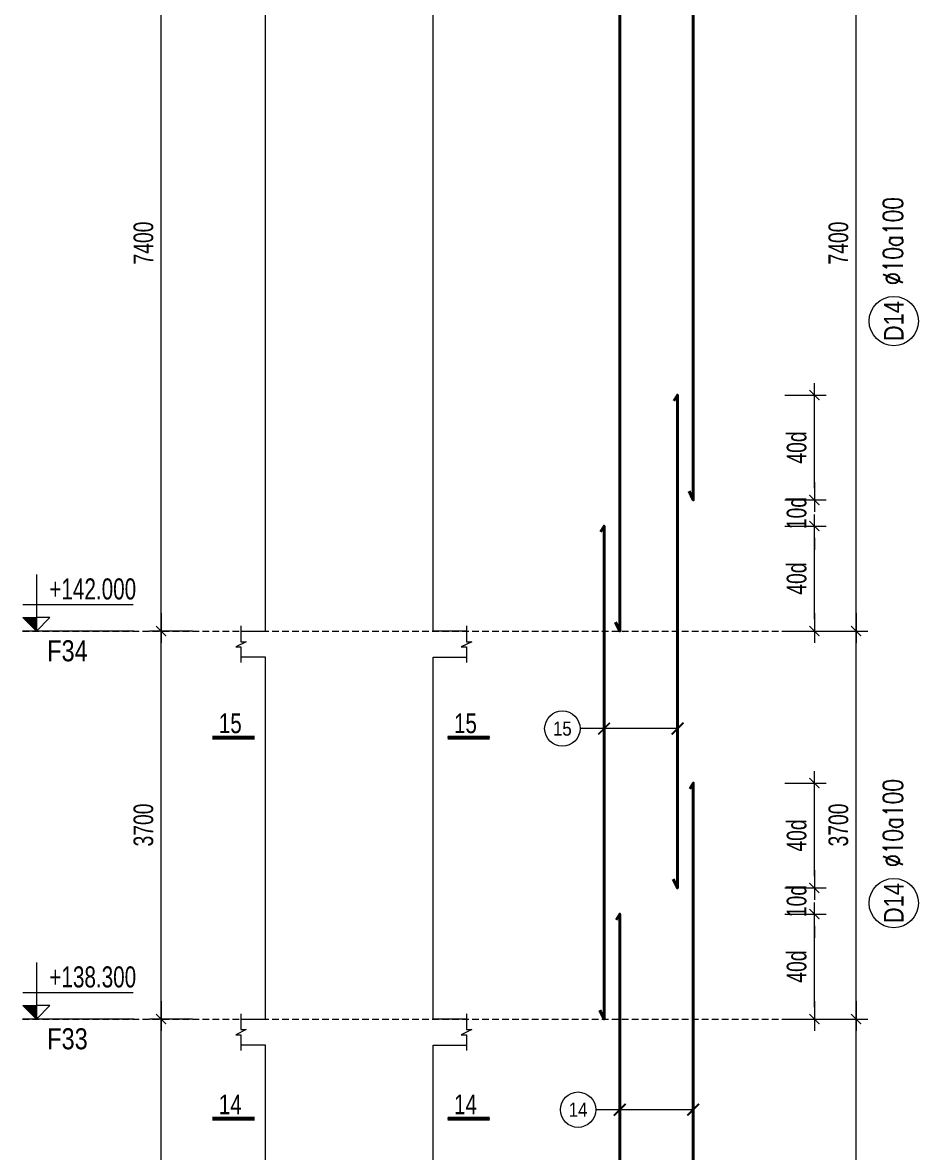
# Model space of a CAD drawing. Header units: millimetres. Extents: x 415878 to 795945, y 85573 to 378758.
# Drawn here: x 636851 to 645394, y 353647 to 364421 of the extents above; entities that cross this region are included whole.
import ezdxf
from ezdxf.enums import TextEntityAlignment as Align
from ezdxf.xclip import XClip

# ---------------------------------------------------------------- set-up
doc = ezdxf.new("R2010")
doc.units = ezdxf.units.MM
doc.linetypes.add('DASHED2', pattern=[9.524999999999999, 6.35, -3.175])
doc.layers.get('0').update_dxf_attribs({"lineweight": 20})
doc.layers.get('Defpoints').update_dxf_attribs({"color": 151, "lineweight": 9})
for name, color, linetype, lineweight in [('NDC_S_ANNO', 7, 'Continuous', 20), ('NDC_S_CONTINUOUS', 3, 'Continuous', 20), ('NDC_S_DIM', 1, 'Continuous', 15), ('NDC_S_ENG TITLE', 3, 'Continuous', 20), ('NDC_S_HATCH MATERIAL', 8, 'Continuous', 13), ('NDC_S_LEADER', 1, 'Continuous', 15), ('NDC_S_REBAR NO.', 7, 'Continuous', 20), ('NDC_S_REBAR NO. BOX', 1, 'Continuous', 9), ('NDC_S_STIRRUP', 4, 'Continuous', 40), ('NDC_S_TEXT SYMBOL', 7, 'Continuous', 20), ('NDC_S_VN TEXT', 7, 'Continuous', 20)]:
    doc.layers.add(name, color=color, linetype=linetype, lineweight=lineweight)
doc.styles.add('NDC_ANNO', font='', dxfattribs={"width": 0.8})
doc.styles.add('NDC_ARIAL', font='arial.ttf', dxfattribs={"width": 0.85})
doc.styles.add('NDC_DIM', font='', dxfattribs={"width": 0.75})
doc.styles.add('NDC_ROMANS', font='romans.shx', dxfattribs={"width": 0.7})
doc.styles.add('NDC_VIE TXT', font='arial.ttf', dxfattribs={"width": 0.8})
doc.styles.get('NDC_ANNO').set_extended_font_data('Dotum')
doc.styles.get('NDC_DIM').set_extended_font_data('Dotum')
doc.dimstyles.new('NDC_dim_75', dxfattribs={"dimscale": 75, "dimtxt": 2.5, "dimasz": 1.5, "dimexe": 1.5, "dimexo": 2.5, "dimgap": 1, "dimtad": 1, "dimdec": 0, "dimzin": 0, "dimdsep": 46, "dimtxsty": 'NDC_DIM', "dimblk": 'DIMMARK', "dimcen": 0.09, "dimdle": 1.2, "dimclrd": 1, "dimclre": 1, "dimclrt": 3, "dimadec": 0, "dimazin": 0, "dimtfac": 1, "dimtdec": 0, "dimtix": 1, "dimtofl": 0, "dimtmove": 0, "dimatfit": 3, "dimfxl": 8, "dimfxlon": 1, "dimtolj": 1, "dimtzin": 0, "dimarcsym": 0})

# ---------------------------------------------------------------- blocks, each defined once
blk = doc.blocks.new('DIMMARK')
at = {"layer": 'NDC_S_DIM', "color": 1}
blk.add_line((-1.5, 0), (1, 0), dxfattribs=at)
at = {"layer": 'NDC_S_DIM', "color": 2, "const_width": 0.1}
blk.add_lwpolyline([(-0.4242640687119285, -0.4242640687119285), (0.4242640687119285, 0.4242640687119285)], dxfattribs=at)
blk = doc.blocks.new('*D840')
at = {"layer": 'Defpoints', "color": 0, "transparency": 16777216}
for p in [(417199.4336846817, 239629.3984995254), (417684.4834177055, 239629.3984995254), (417461.7399424273, 235929.3984995254)]:
    blk.add_point(p, dxfattribs=at)
at = {"layer": 'NDC_S_HATCH MATERIAL', "color": 1, "lineweight": -2, "transparency": 16777216}
for p, q in [((417496.9834177055, 239629.3984995254), (417086.9336846817, 239629.3984995254)), ((417199.4336846817, 236041.8984995254), (417199.4336846817, 239516.8984995254)), ((417274.2399424273, 235929.3984995254), (417086.9336846817, 235929.3984995254))]:
    blk.add_line(p, q, dxfattribs=at)
at = {"layer": 'NDC_S_HATCH MATERIAL', "color": 1, "lineweight": -2, "transparency": 16777216, "xscale": 112.5, "yscale": 112.5, "zscale": 112.5}
for p, rotation in [((417199.4336846817, 239629.3984995254), 90), ((417199.4336846817, 235929.3984995254), 270)]:
    blk.add_blockref('DIMMARK', p, dxfattribs=dict(at, rotation=rotation))
at = {"layer": 'NDC_S_HATCH MATERIAL', "color": 3, "transparency": 16777216, "insert": (417030.6836846817, 237779.3984995254), "char_height": 187.5, "attachment_point": 5, "rotation": 90, "style": 'NDC_DIM'}
blk.add_mtext('\\A1;3700', dxfattribs=at)
blk = doc.blocks.new('*D841')
at = {"layer": 'Defpoints', "color": 0, "transparency": 16777216}
for p in [(417199.4336846819, 243329.3984995254), (417684.4834177055, 243329.3984995254), (417684.4834177055, 239629.3984995254)]:
    blk.add_point(p, dxfattribs=at)
at = {"layer": 'NDC_S_HATCH MATERIAL', "color": 1, "lineweight": -2, "transparency": 16777216}
for p, q in [((417496.9834177055, 243329.3984995254), (417086.9336846819, 243329.3984995254)), ((417199.4336846819, 239741.8984995254), (417199.4336846819, 243216.8984995254)), ((417496.9834177055, 239629.3984995254), (417086.9336846819, 239629.3984995254))]:
    blk.add_line(p, q, dxfattribs=at)
at = {"layer": 'NDC_S_HATCH MATERIAL', "color": 1, "lineweight": -2, "transparency": 16777216, "xscale": 112.5, "yscale": 112.5, "zscale": 112.5}
for p, rotation in [((417199.4336846819, 243329.3984995254), 90), ((417199.4336846819, 239629.3984995254), 270)]:
    blk.add_blockref('DIMMARK', p, dxfattribs=dict(at, rotation=rotation))
at = {"layer": 'NDC_S_HATCH MATERIAL', "color": 3, "transparency": 16777216, "insert": (417030.6836846819, 241479.3984995254), "char_height": 187.5, "attachment_point": 5, "rotation": 90, "style": 'NDC_DIM'}
blk.add_mtext('\\A1;3700', dxfattribs=at)
blk = doc.blocks.new('*D842')
at = {"layer": 'Defpoints', "color": 0, "transparency": 16777216}
for p in [(417199.4336846822, 250729.3984995254), (417419.313325933, 250729.3984995254), (417684.4834177055, 243329.3984995254)]:
    blk.add_point(p, dxfattribs=at)
at = {"layer": 'NDC_S_HATCH MATERIAL', "color": 1, "lineweight": -2, "transparency": 16777216}
for p, q in [((417231.813325933, 250729.3984995254), (417086.9336846822, 250729.3984995254)), ((417199.4336846822, 243441.8984995254), (417199.4336846822, 250616.8984995254)), ((417496.9834177055, 243329.3984995254), (417086.9336846822, 243329.3984995254))]:
    blk.add_line(p, q, dxfattribs=at)
at = {"layer": 'NDC_S_HATCH MATERIAL', "color": 1, "lineweight": -2, "transparency": 16777216, "xscale": 112.5, "yscale": 112.5, "zscale": 112.5}
for p, rotation in [((417199.4336846822, 250729.3984995254), 90), ((417199.4336846822, 243329.3984995254), 270)]:
    blk.add_blockref('DIMMARK', p, dxfattribs=dict(at, rotation=rotation))
at = {"layer": 'NDC_S_HATCH MATERIAL', "color": 3, "transparency": 16777216, "insert": (417030.6836846821, 247029.3984995254), "char_height": 187.5, "attachment_point": 5, "rotation": 90, "style": 'NDC_DIM'}
blk.add_mtext('\\A1;7400', dxfattribs=at)
blk = doc.blocks.new('*D911')
at = {"layer": 'Defpoints', "color": 0, "transparency": 16777216}
for p in [(419794.5496749418, 240629.3984995248), (423428.612312774, 240629.3984995248), (419794.5496749418, 239629.3984995249)]:
    blk.add_point(p, dxfattribs=at)
at = {"layer": 'NDC_S_HATCH MATERIAL', "color": 1, "lineweight": -2, "transparency": 16777216}
for p, q in [((423147.362312774, 240629.3984995248), (423541.112312774, 240629.3984995248)), ((423428.612312774, 239741.8984995249), (423428.612312774, 240516.8984995248)), ((423147.362312774, 239629.3984995249), (423541.112312774, 239629.3984995249))]:
    blk.add_line(p, q, dxfattribs=at)
at = {"layer": 'NDC_S_HATCH MATERIAL', "color": 1, "lineweight": -2, "transparency": 16777216, "xscale": 112.5, "yscale": 112.5, "zscale": 112.5}
for p, rotation in [((423428.612312774, 240629.3984995248), 90), ((423428.612312774, 239629.3984995249), 270)]:
    blk.add_blockref('DIMMARK', p, dxfattribs=dict(at, rotation=rotation))
at = {"layer": 'NDC_S_HATCH MATERIAL', "color": 3, "transparency": 16777216, "insert": (423259.8623127739, 240129.3984995249), "char_height": 187.5, "attachment_point": 5, "rotation": 90, "style": 'NDC_DIM'}
blk.add_mtext('\\A1;\\A1;\\A1;40d', dxfattribs=at)
blk = doc.blocks.new('*D912')
at = {"layer": 'Defpoints', "color": 0, "transparency": 16777216}
for p in [(419794.5496749418, 240879.3984995247), (423428.6123127745, 240879.3984995247), (419794.5496749418, 240629.3984995248)]:
    blk.add_point(p, dxfattribs=at)
at = {"layer": 'NDC_S_HATCH MATERIAL', "color": 1, "lineweight": -2, "transparency": 16777216}
for p, q in [((423428.6123127745, 240991.8984995247), (423428.6123127745, 241104.3984995247)), ((423147.3623127745, 240879.3984995247), (423541.1123127745, 240879.3984995247)), ((423147.3623127745, 240629.3984995248), (423541.1123127745, 240629.3984995248)), ((423428.6123127745, 240516.8984995248), (423428.6123127745, 240404.3984995248))]:
    blk.add_line(p, q, dxfattribs=at)
at = {"layer": 'NDC_S_HATCH MATERIAL', "color": 1, "lineweight": -2, "transparency": 16777216, "xscale": 112.5, "yscale": 112.5, "zscale": 112.5}
for p, rotation in [((423428.6123127745, 240879.3984995247), 270), ((423428.6123127745, 240629.3984995248), 90)]:
    blk.add_blockref('DIMMARK', p, dxfattribs=dict(at, rotation=rotation))
at = {"layer": 'NDC_S_HATCH MATERIAL', "color": 3, "transparency": 16777216, "insert": (423259.8623127744, 240754.3984995248), "char_height": 187.5, "attachment_point": 5, "rotation": 90, "style": 'NDC_DIM'}
blk.add_mtext('\\A1;\\A1;\\A1;10d', dxfattribs=at)
blk = doc.blocks.new('*D913')
at = {"layer": 'Defpoints', "color": 0, "transparency": 16777216}
for p in [(419794.5496749418, 241879.3984995247), (423428.6123127749, 241879.3984995247), (419794.5496749418, 240879.3984995247)]:
    blk.add_point(p, dxfattribs=at)
at = {"layer": 'NDC_S_HATCH MATERIAL', "color": 1, "lineweight": -2, "transparency": 16777216}
for p, q in [((423147.3623127749, 241879.3984995247), (423541.1123127749, 241879.3984995247)), ((423428.6123127749, 240991.8984995247), (423428.6123127749, 241766.8984995247)), ((423147.3623127749, 240879.3984995247), (423541.1123127749, 240879.3984995247))]:
    blk.add_line(p, q, dxfattribs=at)
at = {"layer": 'NDC_S_HATCH MATERIAL', "color": 1, "lineweight": -2, "transparency": 16777216, "xscale": 112.5, "yscale": 112.5, "zscale": 112.5}
for p, rotation in [((423428.6123127749, 241879.3984995247), 90), ((423428.6123127749, 240879.3984995247), 270)]:
    blk.add_blockref('DIMMARK', p, dxfattribs=dict(at, rotation=rotation))
at = {"layer": 'NDC_S_HATCH MATERIAL', "color": 3, "transparency": 16777216, "insert": (423259.8623127749, 241379.3984995248), "char_height": 187.5, "attachment_point": 5, "rotation": 90, "style": 'NDC_DIM'}
blk.add_mtext('\\A1;\\A1;\\A1;40d', dxfattribs=at)
blk = doc.blocks.new('*D914')
at = {"layer": 'Defpoints', "color": 0, "transparency": 16777216}
for p in [(419794.5496749418, 244329.3984995252), (423428.6123127747, 244329.3984995252), (419794.5496749418, 243329.3984995254)]:
    blk.add_point(p, dxfattribs=at)
at = {"layer": 'NDC_S_HATCH MATERIAL', "color": 1, "lineweight": -2, "transparency": 16777216}
for p, q in [((423147.3623127747, 244329.3984995252), (423541.1123127747, 244329.3984995252)), ((423428.6123127747, 243441.8984995254), (423428.6123127747, 244216.8984995252)), ((423147.3623127747, 243329.3984995254), (423541.1123127747, 243329.3984995254))]:
    blk.add_line(p, q, dxfattribs=at)
at = {"layer": 'NDC_S_HATCH MATERIAL', "color": 1, "lineweight": -2, "transparency": 16777216, "xscale": 112.5, "yscale": 112.5, "zscale": 112.5}
for p, rotation in [((423428.6123127747, 244329.3984995252), 90), ((423428.6123127747, 243329.3984995254), 270)]:
    blk.add_blockref('DIMMARK', p, dxfattribs=dict(at, rotation=rotation))
at = {"layer": 'NDC_S_HATCH MATERIAL', "color": 3, "transparency": 16777216, "insert": (423259.8623127746, 243829.3984995254), "char_height": 187.5, "attachment_point": 5, "rotation": 90, "style": 'NDC_DIM'}
blk.add_mtext('\\A1;\\A1;\\A1;40d', dxfattribs=at)
blk = doc.blocks.new('*D915')
at = {"layer": 'Defpoints', "color": 0, "transparency": 16777216}
for p in [(419794.5496749418, 244579.3984995252), (423428.6123127752, 244579.3984995252), (419794.5496749418, 244329.3984995252)]:
    blk.add_point(p, dxfattribs=at)
at = {"layer": 'NDC_S_HATCH MATERIAL', "color": 1, "lineweight": -2, "transparency": 16777216}
for p, q in [((423428.6123127752, 244691.8984995252), (423428.6123127752, 244804.3984995252)), ((423147.3623127752, 244579.3984995252), (423541.1123127752, 244579.3984995252)), ((423147.3623127752, 244329.3984995252), (423541.1123127752, 244329.3984995252)), ((423428.6123127752, 244216.8984995252), (423428.6123127752, 244104.3984995252))]:
    blk.add_line(p, q, dxfattribs=at)
at = {"layer": 'NDC_S_HATCH MATERIAL', "color": 1, "lineweight": -2, "transparency": 16777216, "xscale": 112.5, "yscale": 112.5, "zscale": 112.5}
for p, rotation in [((423428.6123127752, 244579.3984995252), 270), ((423428.6123127752, 244329.3984995252), 90)]:
    blk.add_blockref('DIMMARK', p, dxfattribs=dict(at, rotation=rotation))
at = {"layer": 'NDC_S_HATCH MATERIAL', "color": 3, "transparency": 16777216, "insert": (423259.8623127751, 244454.3984995253), "char_height": 187.5, "attachment_point": 5, "rotation": 90, "style": 'NDC_DIM'}
blk.add_mtext('\\A1;\\A1;\\A1;10d', dxfattribs=at)
blk = doc.blocks.new('*D916')
at = {"layer": 'Defpoints', "color": 0, "transparency": 16777216}
for p in [(419794.5496749418, 245579.3984995252), (423428.6123127756, 245579.3984995252), (419794.5496749418, 244579.3984995252)]:
    blk.add_point(p, dxfattribs=at)
at = {"layer": 'NDC_S_HATCH MATERIAL', "color": 1, "lineweight": -2, "transparency": 16777216}
for p, q in [((423147.3623127756, 245579.3984995252), (423541.1123127756, 245579.3984995252)), ((423428.6123127756, 244691.8984995252), (423428.6123127756, 245466.8984995252)), ((423147.3623127756, 244579.3984995252), (423541.1123127756, 244579.3984995252))]:
    blk.add_line(p, q, dxfattribs=at)
at = {"layer": 'NDC_S_HATCH MATERIAL', "color": 1, "lineweight": -2, "transparency": 16777216, "xscale": 112.5, "yscale": 112.5, "zscale": 112.5}
for p, rotation in [((423428.6123127756, 245579.3984995252), 90), ((423428.6123127756, 244579.3984995252), 270)]:
    blk.add_blockref('DIMMARK', p, dxfattribs=dict(at, rotation=rotation))
at = {"layer": 'NDC_S_HATCH MATERIAL', "color": 3, "transparency": 16777216, "insert": (423259.8623127756, 245079.3984995253), "char_height": 187.5, "attachment_point": 5, "rotation": 90, "style": 'NDC_DIM'}
blk.add_mtext('\\A1;\\A1;\\A1;40d', dxfattribs=at)
blk = doc.blocks.new('*D954')
at = {"layer": 'Defpoints', "color": 0, "transparency": 16777216}
for p in [(419794.5496749418, 239629.3984995254), (423826.994722295, 239629.3984995254), (419794.5496749418, 235929.3984995257)]:
    blk.add_point(p, dxfattribs=at)
at = {"layer": 'NDC_S_VN TEXT', "color": 1, "lineweight": -2, "transparency": 16777216}
for p, q in [((423545.744722295, 239629.3984995254), (423939.494722295, 239629.3984995254)), ((423826.994722295, 236041.8984995257), (423826.994722295, 239516.8984995254)), ((423545.744722295, 235929.3984995257), (423939.494722295, 235929.3984995257))]:
    blk.add_line(p, q, dxfattribs=at)
at = {"layer": 'NDC_S_VN TEXT', "color": 1, "lineweight": -2, "transparency": 16777216, "xscale": 112.5, "yscale": 112.5, "zscale": 112.5}
for p, rotation in [((423826.994722295, 239629.3984995254), 90), ((423826.994722295, 235929.3984995257), 270)]:
    blk.add_blockref('DIMMARK', p, dxfattribs=dict(at, rotation=rotation))
at = {"layer": 'NDC_S_VN TEXT', "color": 3, "transparency": 16777216, "insert": (423658.244722295, 237779.3984995256), "char_height": 187.5, "attachment_point": 5, "rotation": 90, "style": 'NDC_DIM'}
blk.add_mtext('\\A1;3700', dxfattribs=at)
blk = doc.blocks.new('*D955')
at = {"layer": 'Defpoints', "color": 0, "transparency": 16777216}
for p in [(419794.5496749418, 243329.3984995254), (423826.9947222953, 243329.3984995254), (419794.5496749418, 239629.3984995254)]:
    blk.add_point(p, dxfattribs=at)
at = {"layer": 'NDC_S_VN TEXT', "color": 1, "lineweight": -2, "transparency": 16777216}
for p, q in [((423545.7447222953, 243329.3984995254), (423939.4947222953, 243329.3984995254)), ((423826.9947222953, 239741.8984995254), (423826.9947222953, 243216.8984995254)), ((423545.7447222953, 239629.3984995254), (423939.4947222953, 239629.3984995254))]:
    blk.add_line(p, q, dxfattribs=at)
at = {"layer": 'NDC_S_VN TEXT', "color": 1, "lineweight": -2, "transparency": 16777216, "xscale": 112.5, "yscale": 112.5, "zscale": 112.5}
for p, rotation in [((423826.9947222953, 243329.3984995254), 90), ((423826.9947222953, 239629.3984995254), 270)]:
    blk.add_blockref('DIMMARK', p, dxfattribs=dict(at, rotation=rotation))
at = {"layer": 'NDC_S_VN TEXT', "color": 3, "transparency": 16777216, "insert": (423658.2447222952, 241479.3984995254), "char_height": 187.5, "attachment_point": 5, "rotation": 90, "style": 'NDC_DIM'}
blk.add_mtext('\\A1;3700', dxfattribs=at)
blk = doc.blocks.new('*D956')
at = {"layer": 'Defpoints', "color": 0, "transparency": 16777216}
for p in [(419794.5496749418, 250729.3984995254), (423826.9947222955, 250729.3984995254), (419794.5496749418, 243329.3984995254)]:
    blk.add_point(p, dxfattribs=at)
at = {"layer": 'NDC_S_VN TEXT', "color": 1, "lineweight": -2, "transparency": 16777216}
for p, q in [((423545.7447222955, 250729.3984995254), (423939.4947222955, 250729.3984995254)), ((423826.9947222955, 243441.8984995254), (423826.9947222955, 250616.8984995254)), ((423545.7447222955, 243329.3984995254), (423939.4947222955, 243329.3984995254))]:
    blk.add_line(p, q, dxfattribs=at)
at = {"layer": 'NDC_S_VN TEXT', "color": 1, "lineweight": -2, "transparency": 16777216, "xscale": 112.5, "yscale": 112.5, "zscale": 112.5}
for p, rotation in [((423826.9947222955, 250729.3984995254), 90), ((423826.9947222955, 243329.3984995254), 270)]:
    blk.add_blockref('DIMMARK', p, dxfattribs=dict(at, rotation=rotation))
at = {"layer": 'NDC_S_VN TEXT', "color": 3, "transparency": 16777216, "insert": (423658.2447222954, 247029.3984995254), "char_height": 187.5, "attachment_point": 5, "rotation": 90, "style": 'NDC_DIM'}
blk.add_mtext('\\A1;7400', dxfattribs=at)
blk = doc.blocks.new('CD')
at = {"layer": 'NDC_S_ANNO'}
blk.add_hatch(color=3, dxfattribs=at).paths.add_polyline_path([(5.820766091346741e-10, 159.6954857552046), (-161.2010908627417, 159.6954857552046), (5.820766091346741e-10, -5.529727786779404e-10)])
at = {"layer": 'NDC_S_ANNO', "ltscale": 50}
h = blk.add_hatch(dxfattribs=at)
h.set_pattern_fill('ANSI31', color=256, scale=140.6250541793833, style=0)
h.set_pattern_definition([(45, (5.820766091346741e-10, 0), (-315.7122508925224, 315.7122508925224), [])])
h.paths.add_polyline_path([(5.820766091346741e-10, 159.6954857552046), (5.820766091346741e-10, -5.529727786779404e-10), (161.2010908930097, 159.6954857552046)])
for p, q in [((-159.2704896852956, 314.0833880473947), (1146.947077315999, 314.0833880473947)), ((1156.125648126763, 0), (-163.8695725132129, 0))]:
    blk.add_line(p, q, dxfattribs=at)
for points in [[(5.820766091346741e-10, 669.4950748638657), (5.820766091346741e-10, -5.529727786779404e-10)], [(5.820766091346741e-10, -5.529727786779404e-10), (-161.2010908627417, 159.6954857552046), (5.820766091346741e-10, 159.6954857552046)], [(5.820766091346741e-10, -5.529727786779404e-10), (161.2010908930097, 159.6954857552046), (5.820766091346741e-10, 159.6954857552046)]]:
    blk.add_lwpolyline(points, dxfattribs=at)
at = {"layer": 'NDC_S_TEXT SYMBOL', "color": 3, "style": 'NDC_DIM', "width": 0.7}
blk.add_attdef('COT', (153.9534816145897, 374.6377722059842), '', height=250, dxfattribs=at)
blk = doc.blocks.new('*U25')
at = {"layer": 'NDC_S_ANNO', "color": 0, "linetype": 'ByBlock', "lineweight": -2}
blk.add_line((-4.357142640116527, 0.002997111644365447), (1.000000217026004, 0.002999782974066001), dxfattribs=at)
at = {"layer": 'NDC_S_ANNO', "ltscale": 0.005, "const_width": 0.5}
blk.add_lwpolyline([(1.000000217026004, 0.002999782974066001), (-4.357142640116527, 0.002997111644365447)], dxfattribs=at)
at = {"layer": 'NDC_S_TEXT SYMBOL', "linetype": 'ByBlock', "lineweight": -2, "style": 'NDC_ANNO', "width": 0.8}
blk.add_attdef('DETAIL', text='', height=2.5, dxfattribs=at).set_placement((-0.635006858396082, 1.824862175366434), align=Align.MIDDLE_RIGHT)
blk = doc.blocks.new('*U26')
at = {"layer": 'NDC_S_ANNO', "color": 0, "linetype": 'ByBlock', "lineweight": -2}
blk.add_line((1.000000217026004, 0.002997111644368654), (-4.357142640116527, 0.002999782974062794), dxfattribs=at)
at = {"layer": 'NDC_S_ANNO', "ltscale": 0.005, "const_width": 0.5}
blk.add_lwpolyline([(1.000000217026004, 0.002999782974066001), (-4.357142640116527, 0.002997111644365447)], dxfattribs=at)
at = {"layer": 'NDC_S_TEXT SYMBOL', "linetype": 'ByBlock', "lineweight": -2, "style": 'NDC_ANNO', "width": 0.8}
blk.add_attdef('DETAIL', text='', height=2.5, dxfattribs=at).set_placement((-0.635006858396082, 1.824862175366434), align=Align.MIDDLE_RIGHT)
blk = doc.blocks.new('MATDUNGCOTC1')
at = {"layer": 'NDC_S_CONTINUOUS'}
for points in [[(417960.0416941411, 243329.3984995254), (418194.5496749418, 243329.3984995254), (418194.5496749418, 250479.3984995254), (417960.0416941411, 250479.3984995254)], [(420110.6740962226, 243329.3984995254), (419794.5496749418, 243329.3984995254), (419794.5496749418, 250479.3984995254), (420110.6740962226, 250479.3984995254)], [(417960.0416941411, 239629.3984995254), (418194.5496749418, 239629.3984995254), (418194.5496749418, 243079.3984995254), (417960.0416941411, 243079.3984995254)], [(420110.6740962226, 239629.3984995254), (419794.5496749418, 239629.3984995254), (419794.5496749418, 243079.3984995254), (420110.6740962226, 243079.3984995254)], [(417960.0416941411, 235929.3984995254), (418194.5496749418, 235929.3984995254), (418194.5496749418, 239379.3984995254), (417960.0416941411, 239379.3984995254)], [(420110.6740962226, 235929.3984995254), (419794.5496749418, 235929.3984995254), (419794.5496749418, 239379.3984995254), (420110.6740962226, 239379.3984995254)]]:
    blk.add_lwpolyline(points, dxfattribs=at)
at = {"layer": 'NDC_S_DIM', "ltscale": 40}
for points in [[(417960.0416941411, 243377.9441372676), (417960.0416941411, 243227.9441372676), (418010.0416941411, 243227.9441372676), (417910.0416941411, 243177.9441372676), (417960.0416941411, 243177.9441372676), (417960.0416941411, 243027.9441372676)], [(420110.6740962226, 243377.9441372676), (420110.6740962226, 243227.9441372676), (420160.6740962226, 243227.9441372676), (420060.6740962226, 243177.9441372676), (420110.6740962226, 243177.9441372676), (420110.6740962226, 243027.9441372676)], [(417960.0416941411, 239677.9441372676), (417960.0416941411, 239527.9441372676), (418010.0416941411, 239527.9441372676), (417910.0416941411, 239477.9441372676), (417960.0416941411, 239477.9441372676), (417960.0416941411, 239327.9441372676)], [(420110.6740962226, 239677.9441372676), (420110.6740962226, 239527.9441372676), (420160.6740962226, 239527.9441372676), (420060.6740962226, 239477.9441372676), (420110.6740962226, 239477.9441372676), (420110.6740962226, 239327.9441372676)]]:
    blk.add_lwpolyline(points, dxfattribs=at)
at = {"layer": 'NDC_S_HATCH MATERIAL', "linetype": 'DASHED2', "ltscale": 10}
for p, q in [((415877.8793179487, 243329.3984995254), (423147.3623127794, 243329.3984995254)), ((415877.8793179487, 239629.3984995254), (423147.3623127794, 239629.3984995254))]:
    blk.add_line(p, q, dxfattribs=at)
at = {"layer": 'NDC_S_LEADER', "ltscale": 0.005}
for centre in [(421025.2516528947, 242398.8667654694), (421175.2516528948, 238764.6761792588)]:
    blk.add_circle(centre, 168.749999999483, dxfattribs=at)
at = {"layer": 'NDC_S_REBAR NO. BOX'}
for centre in [(424185.8370340263, 246285.337953659), (424185.8370340261, 240735.337953659)]:
    blk.add_circle(centre, 234.8327636705481, dxfattribs=at)
at = {"layer": 'NDC_S_STIRRUP'}
for points in [[(422233.186770024, 244662.8430402951), (422273.186770024, 244579.3984995217), (422273.186770025, 252979.3984995218), (422239.6509448984, 252924.5513283219)], [(421533.186770024, 243412.8430402988), (421573.186770024, 243329.3984995254), (421573.186770025, 251729.3984995219), (421539.6509448984, 251674.551328322)], [(422083.1867700224, 240962.8430402989), (422123.1867700224, 240879.3984995255), (422123.1867700226, 245579.3984995217), (422089.6509448961, 245524.5513283218)], [(421383.1867700224, 239712.8430402988), (421423.1867700224, 239629.3984995254), (421423.1867700226, 244329.3984995218), (421389.6509448961, 244274.5513283219)], [(422233.1867700223, 233562.8430402988), (422273.1867700223, 233479.3984995254), (422273.1867700234, 241879.3984995255), (422239.6509448969, 241824.5513283256)], [(421533.1867700223, 232312.8430403025), (421573.1867700223, 232229.3984995291), (421573.1867700234, 240629.3984995256), (421539.6509448969, 240574.5513283257)]]:
    blk.add_lwpolyline(points, dxfattribs=at)
at = {"layer": 'NDC_S_DIM'}
ref = blk.add_blockref('CD', (416009.5602244331, 243329.3984995254), dxfattribs=dict(at, xscale=0.8035714285714284, yscale=0.8035714285714284, zscale=0.8035714285714284))
ref.add_attrib('COT', '+142.000', (416133.2728435877, 243630.4467093337), dxfattribs={"layer": '0', "color": 3, "height": 200.8928571428572, "style": 'NDC_DIM', "width": 0.75})
at = {"layer": 'NDC_S_DIM', "color": 2, "xscale": 75, "yscale": 75, "zscale": 75}
for name, p, values in [('*U25', (418015.2398956332, 242312.3198913932), {'DETAIL': '15'}), ('*U26', (420257.7560968006, 242312.3200116031), {'DETAIL': '15'}), ('*U25', (418015.2398956332, 238678.1293051826), {'DETAIL': '14'}), ('*U26', (420257.7560968006, 238678.1294253925), {'DETAIL': '14'})]:
    blk.add_blockref(name, p, dxfattribs=at).add_auto_attribs(values)
at = {"layer": 'NDC_S_DIM'}
ref = blk.add_blockref('CD', (416009.5602244331, 239629.3984995254), dxfattribs=dict(at, xscale=0.8035714285714284, yscale=0.8035714285714284, zscale=0.8035714285714284))
ref.add_attrib('COT', '+138.300', (416133.2728435877, 239930.4467093337), dxfattribs={"layer": '0', "color": 3, "height": 200.8928571428572, "style": 'NDC_DIM', "width": 0.75})
at = {"layer": 'NDC_S_ENG TITLE', "ltscale": 3, "style": 'NDC_ROMANS', "width": 0.75}
for p in [(424270.9152393076, 246629.6129162932), (424270.9152393074, 241079.6129162932)]:
    blk.add_text('%%C10a100', height=187.5, rotation=90, dxfattribs=at).set_placement(p)
at = {"layer": 'NDC_S_REBAR NO.', "style": 'NDC_ARIAL', "width": 0.8}
for p in [(424185.8370340263, 246285.337953659), (424185.8370340261, 240735.337953659)]:
    blk.add_text('D14', height=187.5, rotation=90, dxfattribs=at).set_placement(p, align=Align.MIDDLE_CENTER)
at = {"layer": 'NDC_S_VN TEXT', "style": 'NDC_VIE TXT', "width": 0.8}
for s, p in [('F34', (416112.2991454075, 243140.9813457644)), ('F33', (416112.2991454075, 239440.9813457644))]:
    blk.add_text(s, height=200.8928571428571, dxfattribs=at).set_placement(p, align=Align.MIDDLE_LEFT)
at = {"layer": 'NDC_S_VN TEXT', "style": 'NDC_ARIAL', "width": 0.85}
for s, p in [('15', (421025.2516528947, 242398.8667654694)), ('14', (421175.2516528948, 238764.6761792588))]:
    blk.add_text(s, height=134.9999999995864, dxfattribs=at).set_placement(p, align=Align.MIDDLE_CENTER)
at = {"layer": 'NDC_S_HATCH MATERIAL'}
for base, p1, p2, picture, middle in [((417199.4336846822, 250729.3984995254), (417684.4834177055, 243329.3984995254), (417419.313325933, 250729.3984995254), '*D842', (417030.6836846821, 247029.3984995254)), ((417199.4336846819, 243329.3984995254), (417684.4834177055, 239629.3984995254), (417684.4834177055, 243329.3984995254), '*D841', (417030.6836846819, 241479.3984995254)), ((417199.4336846817, 239629.3984995254), (417461.7399424273, 235929.3984995254), (417684.4834177055, 239629.3984995254), '*D840', (417030.6836846817, 237779.3984995254))]:
    dim = blk.add_linear_dim(base=base, p1=p1, p2=p2, angle=90, dimstyle='NDC_dim_75', override={"dimtmove": 1}, dxfattribs=at)
    dim.commit()
    dim.dimension.update_dxf_attribs({"geometry": picture, "text_midpoint": middle})
for base, p1, p2, text, picture, middle in [((423428.6123127756, 245579.3984995252), (419794.5496749418, 244579.3984995252), (419794.5496749418, 245579.3984995252), '\\A1;\\A1;40d', '*D916', (423259.8623127756, 245079.3984995253)), ((423428.6123127752, 244579.3984995252), (419794.5496749418, 244329.3984995252), (419794.5496749418, 244579.3984995252), '\\A1;\\A1;10d', '*D915', (423259.8623127751, 244454.3984995253)), ((423428.6123127747, 244329.3984995252), (419794.5496749418, 243329.3984995254), (419794.5496749418, 244329.3984995252), '\\A1;\\A1;40d', '*D914', (423259.8623127746, 243829.3984995254)), ((423428.6123127749, 241879.3984995247), (419794.5496749418, 240879.3984995247), (419794.5496749418, 241879.3984995247), '\\A1;\\A1;40d', '*D913', (423259.8623127749, 241379.3984995248)), ((423428.6123127745, 240879.3984995247), (419794.5496749418, 240629.3984995248), (419794.5496749418, 240879.3984995247), '\\A1;\\A1;10d', '*D912', (423259.8623127744, 240754.3984995248)), ((423428.612312774, 240629.3984995248), (419794.5496749418, 239629.3984995249), (419794.5496749418, 240629.3984995248), '\\A1;\\A1;40d', '*D911', (423259.8623127739, 240129.3984995249))]:
    dim = blk.add_linear_dim(base=base, p1=p1, p2=p2, angle=90, text=text, dimstyle='NDC_dim_75', override={"dimtmove": 1, "dimfxl": 3.75}, dxfattribs=at)
    dim.commit()
    dim.dimension.update_dxf_attribs({"geometry": picture, "text_midpoint": middle})
at = {"layer": 'NDC_S_VN TEXT'}
for base, p1, p2, picture, middle in [((423826.9947222955, 250729.3984995254), (419794.5496749418, 243329.3984995254), (419794.5496749418, 250729.3984995254), '*D956', (423658.2447222954, 247029.3984995254)), ((423826.9947222953, 243329.3984995254), (419794.5496749418, 239629.3984995254), (419794.5496749418, 243329.3984995254), '*D955', (423658.2447222952, 241479.3984995254)), ((423826.994722295, 239629.3984995254), (419794.5496749418, 235929.3984995257), (419794.5496749418, 239629.3984995254), '*D954', (423658.244722295, 237779.3984995256))]:
    dim = blk.add_linear_dim(base=base, p1=p1, p2=p2, angle=90, dimstyle='NDC_dim_75', override={"dimtmove": 1, "dimfxl": 3.75}, dxfattribs=at)
    dim.commit()
    dim.dimension.update_dxf_attribs({"geometry": picture, "text_midpoint": middle})
for points in [[(422123.1867700224, 242398.8667654694), (421194.0016528943, 242398.8667654694)], [(421423.1867700226, 242398.8667654694), (421194.0016528943, 242398.8667654694)], [(422273.1867700227, 238764.6761792588), (421344.0016528944, 238764.6761792588)], [(421573.1867700227, 238764.6761792588), (421344.0016528944, 238764.6761792588)]]:
    blk.add_leader(points, dimstyle='NDC_dim_75', override={"dimtmove": 1, "dimldrblk": 'ARCHTICK', "dimfxl": 3.75}, dxfattribs=at)

msp = doc.modelspace()

# ---------------------------------------------------------------- block references
at = {"layer": 'NDC_S_VN TEXT'}
ref = msp.add_blockref('MATDUNGCOTC1', (220972.8515421436, 115289.1545565194), dxfattribs=at)
XClip(ref).set_block_clipping_path([(414974.678222639, 224175.21825939248), (424793.335133404, 263095.10885420593)])

doc.saveas('drawing.dxf')
